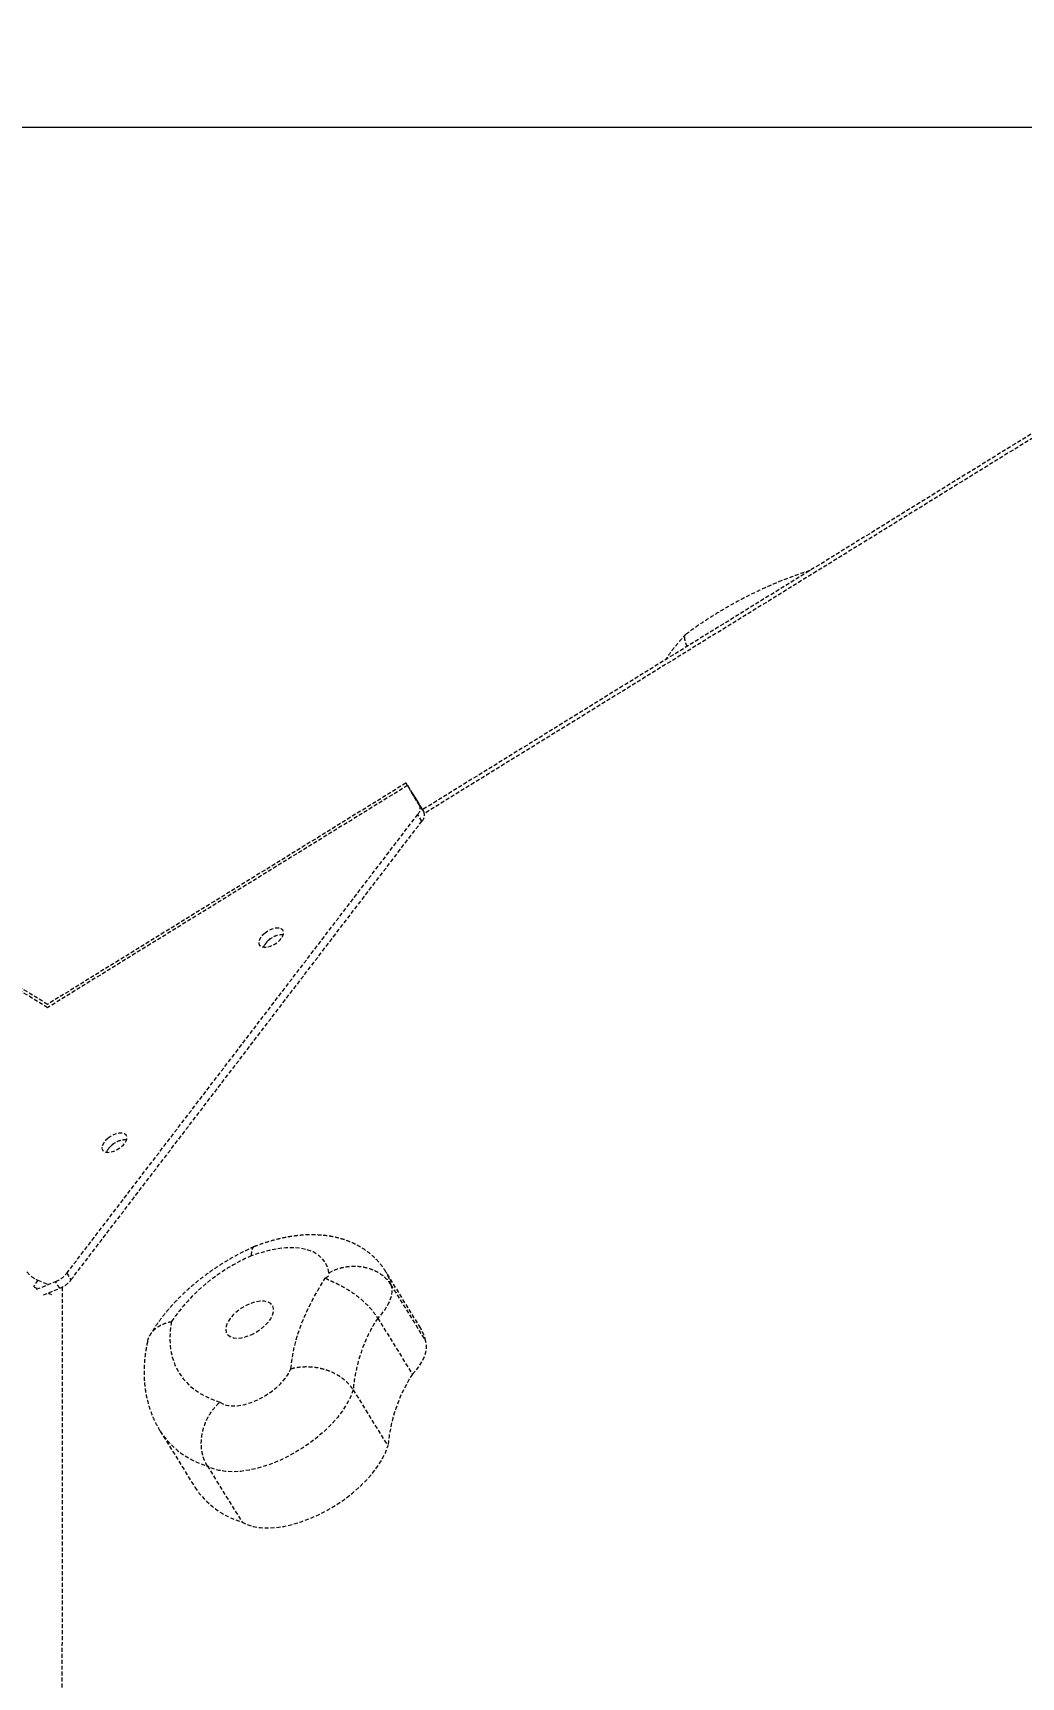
# Model space of a CAD drawing. Header units: millimetres. Extents: x -3960 to 3430, y -2884 to 2225.
# Drawn here: x 729 to 1047, y 231 to 760 of the extents above; entities that cross this region are included whole.
import ezdxf

# ---------------------------------------------------------------- set-up
doc = ezdxf.new("R2010")
doc.units = ezdxf.units.MM
doc.linetypes.add('HIDDEN', pattern=[1.905, 1.27, -0.635])
for name, color, linetype in [('DIKOM_ОБЪЕКТ', 7, 'Continuous'), ('DIKOM_РАЗМЕР_ЗОНА', 7, 'Continuous'), ('DIKOM_РАЗМЕР_ОБЪЕКТА', 7, 'Continuous')]:
    doc.layers.add(name, color=color, linetype=linetype)
doc.styles.add('style1', font='arialbd.ttf', dxfattribs={"width": 0.8})
doc.dimstyles.new('1-50', dxfattribs={"dimtxt": 300, "dimasz": 200, "dimexe": 100, "dimexo": 0, "dimgap": 100, "dimtad": 1, "dimtxsty": 'style1', "dimcen": 200, "dimclrd": 7, "dimclre": 7, "dimclrt": 7, "dimadec": 1, "dimazin": 2, "dimtfac": 1, "dimtmove": 0, "dimatfit": 2, "dimfxl": 0, "dimlwd": 25, "dimlwe": 18, "dimarcsym": 0})

# ---------------------------------------------------------------- blocks, each defined once
blk = doc.blocks.new('*D2')
at = {"layer": 'Defpoints', "color": 0, "transparency": 16777216}
for p in [(1188.61, 729.83), (-1925.03, -767.19), (1470.26, -767.19)]:
    blk.add_point(p, dxfattribs=at)
at = {"layer": 'DIKOM_РАЗМЕР_ОБЪЕКТА', "color": 7, "lineweight": 18, "transparency": 16777216}
for p, q in [((1188.61, 729.83), (-2025.03, 729.83)), ((1470.26, -767.19), (-2025.03, -767.19))]:
    blk.add_line(p, q, dxfattribs=at)
at = {"layer": 'DIKOM_РАЗМЕР_ОБЪЕКТА', "color": 7, "lineweight": 25, "transparency": 16777216}
blk.add_line((-1925.03, 529.83), (-1925.03, -567.19), dxfattribs=at)
at = {"layer": 'DIKOM_РАЗМЕР_ОБЪЕКТА', "color": 7, "transparency": 16777216}
for points in [[(-1958.36, 529.83), (-1891.69, 529.83), (-1925.03, 729.83)], [(-1958.36, -567.19), (-1891.69, -567.19), (-1925.03, -767.19)]]:
    blk.add_solid(points, dxfattribs=at)
at = {"layer": 'DIKOM_РАЗМЕР_ОБЪЕКТА', "color": 7, "transparency": 16777216, "insert": (-2178.2, -18.68), "char_height": 300, "attachment_point": 5, "rotation": 90, "style": 'style1'}
blk.add_mtext('{\\fArial|b0|i0|c204|p34;1500}', dxfattribs=at)
blk = doc.blocks.new('*D3')
at = {"layer": 'Defpoints', "color": 0, "transparency": 16777216}
for p in [(1049.1, 2224.81), (-3510.19, -2267.17), (1391.3, -2267.17)]:
    blk.add_point(p, dxfattribs=at)
at = {"layer": 'DIKOM_РАЗМЕР_ЗОНА', "color": 7, "lineweight": 18, "transparency": 16777216}
for p, q in [((1049.1, 2224.81), (-3610.19, 2224.81)), ((1391.3, -2267.17), (-3610.19, -2267.17))]:
    blk.add_line(p, q, dxfattribs=at)
at = {"layer": 'DIKOM_РАЗМЕР_ЗОНА', "color": 7, "lineweight": 25, "transparency": 16777216}
blk.add_line((-3510.19, 2024.81), (-3510.19, -2067.17), dxfattribs=at)
at = {"layer": 'DIKOM_РАЗМЕР_ЗОНА', "color": 7, "transparency": 16777216}
for points in [[(-3543.52, 2024.81), (-3476.86, 2024.81), (-3510.19, 2224.81)], [(-3543.52, -2067.17), (-3476.86, -2067.17), (-3510.19, -2267.17)]]:
    blk.add_solid(points, dxfattribs=at)
at = {"layer": 'DIKOM_РАЗМЕР_ЗОНА', "color": 7, "transparency": 16777216, "insert": (-3763.36, -99.6), "char_height": 300, "attachment_point": 5, "rotation": 90, "style": 'style1'}
blk.add_mtext('{\\fArial|b0|i0|c204|p34;4500}', dxfattribs=at)

msp = doc.modelspace()

# ---------------------------------------------------------------- linework, layer by layer
at = {"layer": 'DIKOM_ОБЪЕКТ', "color": 7, "linetype": 'HIDDEN', "lineweight": 15}
for p, q in [((1059.70336, 636.98737), (854.12191, 510.01768)), ((1060.47012, 635.88109), (854.76737, 508.83648)), ((733.40418, 446.26167), (617.56383, 517.90601)), ((733.40071, 447.31766), (618.03525, 518.66836)), ((848.82313, 518.59895), (733.40071, 447.31766)), ((849.2938, 517.83642), (733.40421, 446.2666)), ((849.2938, 517.83642), (853.25473, 511.42153)), ((849.2938, 517.83642), (850.63479, 515.66517)), ((849.29423, 517.8364), (850.63495, 515.66513)), ((853.25664, 511.42138), (849.29423, 517.8364)), ((850.63479, 515.66517), (854.59569, 509.25034)), ((854.12292, 510.0183), (850.63495, 515.66513)), ((739.62643, 360.72354), (852.61842, 508.52914)), ((853.95941, 506.3579), (852.61842, 508.52914)), ((853.25473, 511.42153), (854.59569, 509.25034)), ((854.12303, 510.01837), (853.25664, 511.42138)), ((740.96739, 358.55235), (853.95941, 506.3579)), ((739.62643, 360.72354), (740.96739, 358.55235)), ((853.50558, 343.13718), (842.33075, 361.23077)), ((730.25577, 358.53286), (728.91724, 356.36866)), ((729.08069, 356.29117), (730.00929, 355.89427)), ((729.89192, 355.57819), (736.00758, 358.0498)), ((730.25577, 358.53286), (733.36374, 357.20437)), ((732.07877, 353.74882), (737.34856, 355.87855)), ((737.34856, 355.87855), (736.00758, 358.0498)), ((738.11489, 356.2317), (738.07225, 216.35464)), ((843.96609, 357.02326), (855.14091, 338.92967)), ((733.59483, 354.3615), (734.66963, 353.9021)), ((839.71286, 346.28313), (850.88769, 328.18954)), ((831.82632, 323.1644), (843.00115, 305.07081)), ((769.69353, 309.88421), (780.86836, 291.79062)), ((784.85826, 298.66557), (796.03308, 280.57199))]:
    msp.add_line(p, q, dxfattribs=at)
at = {"layer": 'DIKOM_ОБЪЕКТ', "color": 7, "linetype": 'HIDDEN', "lineweight": 15, "flags": 128}
for points in [[(849.2938, 517.83642), (849.09078, 518.16513), (848.94302, 518.40461), (848.85316, 518.5501), (848.82313, 518.59895), (848.85329, 518.55012), (848.94318, 518.40457), (849.09108, 518.16511), (849.29423, 517.8364)], [(850.63479, 515.66517), (850.53328, 515.82953), (850.45933, 515.94926), (850.41452, 516.02205), (850.39945, 516.04644), (850.41452, 516.02205), (850.45946, 515.94927), (850.53341, 515.82954), (850.63495, 515.66513)], [(803.47807, 470.32649), (802.56937, 469.50059), (801.89404, 468.61945), (801.50689, 467.75446), (801.43921, 466.97566), (801.69655, 466.34619), (802.258, 465.91693), (803.07806, 465.72278), (804.09037, 465.77949), (805.21284, 466.08231), (806.35461, 466.60681), (807.42312, 467.31052), (808.33182, 468.13642), (809.00705, 469.0175), (809.3942, 469.88249), (809.46185, 470.66134), (809.20461, 471.29088), (808.64319, 471.72008), (807.82314, 471.91423), (806.81079, 471.85757), (805.68836, 471.5547), (804.54658, 471.0302), (803.47807, 470.32649)], [(752.98473, 404.27578), (752.076, 403.44993), (751.4007, 402.56874), (751.01355, 401.70374), (750.94587, 400.92495), (751.20321, 400.29547), (751.76466, 399.86622), (752.58472, 399.67206), (753.59703, 399.72878), (754.7195, 400.0316), (755.86124, 400.55615), (756.92975, 401.25986), (757.83848, 402.08571), (758.51371, 402.96679), (758.90083, 403.83183), (758.96851, 404.61063), (758.71127, 405.24016), (758.14985, 405.66937), (757.32969, 405.86346), (756.31745, 405.80686), (755.19499, 405.50404), (754.05324, 404.97949), (752.98473, 404.27578)], [(824.03384, 360.87715), (823.62634, 362.59594), (822.90078, 364.14436), (821.86632, 365.50305), (820.5359, 366.65492), (818.92634, 367.58563), (817.05767, 368.28345), (814.95338, 368.73957), (812.63982, 368.94832), (810.14617, 368.90714), (807.50355, 368.61646), (804.74514, 368.07996), (801.90546, 367.30434), (799.02024, 366.29939)], [(822.86433, 359.22036), (823.18781, 359.36698), (823.494, 359.56134), (823.76164, 359.78997), (823.9724, 360.0372), (824.11182, 360.28605), (824.17021, 360.51932), (824.14361, 360.72097), (824.03384, 360.87715)], [(811.77412, 329.95732), (812.16585, 333.36391), (812.849, 336.86739), (813.82116, 340.45557), (815.07898, 344.11593), (816.61804, 347.83566), (818.43308, 351.60177), (820.5175, 355.40107), (822.86433, 359.22036)], [(843.96609, 357.02326), (844.24295, 355.91573), (844.28044, 354.69826), (844.07783, 353.39064), (843.6384, 352.01432), (842.96947, 350.59195), (842.082, 349.14684), (840.99051, 347.70266), (839.71286, 346.28313)], [(798.94428, 340.88412), (800.48709, 341.66583), (801.94991, 342.61609), (803.27279, 343.69582), (804.4017, 344.86095), (805.29031, 346.06375), (805.90234, 347.25496), (806.21258, 348.38581), (806.20844, 349.41), (805.89014, 350.28562), (805.2706, 350.97681), (804.37527, 351.45528), (803.24075, 351.70147), (801.91343, 351.70514), (800.44778, 351.46638), (798.90381, 350.99486), (797.34457, 350.30984), (795.83401, 349.43939), (794.4339, 348.41914), (793.20177, 347.29092), (792.18775, 346.10084), (791.43361, 344.89766), (790.97013, 343.73066), (790.81618, 342.64758), (790.97825, 341.69277), (791.44961, 340.9053), (792.211, 340.31748), (793.23118, 339.95332), (794.46845, 339.82776), (795.87204, 339.94581), (797.38472, 340.30286), (798.94428, 340.88412)], [(773.31591, 345.15065), (772.89461, 342.08029), (772.79754, 339.12855), (773.02508, 336.31116), (773.5761, 333.64334), (774.44759, 331.13925), (775.63494, 328.81251), (777.13167, 326.67539), (778.9299, 324.73953), (781.01993, 323.01521), (783.39043, 321.51167), (786.02895, 320.23707), (788.92102, 319.19802)], [(850.88769, 328.18954), (852.16534, 329.60907), (853.25683, 331.05325), (854.1443, 332.49836), (854.81323, 333.92073), (855.25265, 335.29705), (855.45527, 336.60467), (855.41777, 337.82214), (855.14091, 338.92967)], [(788.92102, 319.19802), (790.08287, 318.53962), (791.51202, 318.13058), (793.16923, 317.98206), (795.00929, 318.09827), (796.9816, 318.47586), (799.03234, 319.10463), (801.10523, 319.96727), (803.14362, 321.04028), (805.09163, 322.29411), (806.89588, 323.69448), (808.50703, 325.20312), (809.88094, 326.77872), (810.98004, 328.378), (811.77412, 329.95732)], [(831.82632, 323.1644), (831.02143, 321.02139), (829.91483, 318.82626), (828.52013, 316.606), (826.85453, 314.3881), (824.93853, 312.19973), (822.79574, 310.068), (820.45266, 308.01917), (817.93814, 306.07848), (815.28317, 304.2699), (812.52045, 302.61559), (809.68418, 301.13619), (806.80916, 299.84974), (803.93091, 298.77224), (801.08502, 297.91684), (798.30651, 297.29424), (795.62951, 296.91199), (793.08714, 296.77479), (790.71079, 296.88444), (788.52974, 297.23956), (786.57086, 297.8357), (784.85826, 298.66557)], [(796.03308, 280.57199), (797.74569, 279.74211), (799.70457, 279.14597), (801.88561, 278.79085), (804.26197, 278.6812), (806.80434, 278.8184), (809.48134, 279.20065), (812.25982, 279.8233), (815.10574, 280.67865), (817.98395, 281.7562), (820.85897, 283.04265), (823.69525, 284.52206), (826.45799, 286.17631), (829.11296, 287.98489), (831.62749, 289.92559), (833.97056, 291.97441), (836.11336, 294.10614), (838.02936, 296.29451), (839.69496, 298.51241), (841.08965, 300.73267), (842.19625, 302.9278), (843.00115, 305.07081)]]:
    msp.add_lwpolyline(points, dxfattribs=at)
at = {"layer": 'DIKOM_ОБЪЕКТ', "color": 7, "linetype": 'HIDDEN', "lineweight": 15}
for centre, radius, start, end in [((850.75533, 510.4552), 2.6797, 314.0479742, 21.1378127), ((852.09623, 508.28396), 2.67977, 314.0491868, 21.1382052), ((809.11617, 462.89705), 6.83875, 88.0589086, 155.4203337), ((808.03293, 463.62074), 5.55794, 125.3274831, 157.3306854), ((808.98394, 463.45313), 6.28141, 86.7033291, 131.5328084), ((758.6306, 396.84401), 6.84115, 88.1240874, 155.415566), ((758.49, 397.40387), 6.27992, 86.6979978, 131.5375186), ((757.52579, 397.58387), 5.53866, 125.2938252, 157.6327635), ((822.56128, 311.49244), 59.64882, 113.2448102, 145.6481862), ((733.66497, 366.65491), 8.80854, 218.7185902, 247.2299475), ((732.73979, 366.25857), 8.83529, 291.7067298, 321.2099643), ((831.63996, 354.65401), 12.55176, 10.8803383, 31.6003471), ((734.08087, 364.08702), 8.83498, 291.7069347, 321.2112721), ((882.30863, 318.84781), 50.66652, 147.2149932, 175.112697), ((842.81477, 336.56042), 12.55178, 10.8803437, 31.5989682), ((893.48292, 300.7544), 50.66597, 147.2148399, 175.1128503), ((792.12273, 324.34418), 26.68639, 212.8174409, 254.2038046), ((803.7748, 306.89554), 27.43836, 213.4015734, 253.6114657)]:
    msp.add_arc(centre, radius, start, end, dxfattribs=at)
for points, knots in [([(978.85985, 587.0574), (978.77407, 587.0323), (977.14902, 586.55681), (973.97171, 585.43277), (969.35035, 583.67974), (964.75529, 581.70983), (960.20349, 579.56254), (955.70891, 577.23764), (951.28497, 574.74719), (946.94962, 572.09561), (942.86694, 569.41277), (940.29208, 567.5544), (939.08305, 566.68179)], [0, 0, 0, 0, 0.006281307, 0.118997096, 0.231354569, 0.343412973, 0.45522768, 0.566863652, 0.678383868, 0.789847523, 0.901322336, 1, 1, 1, 1]), ([(938.94584, 566.55732), (938.72675, 566.32855), (937.6118, 565.16432), (935.75043, 562.98314), (933.78314, 560.47993), (932.76257, 558.90961), (932.41246, 558.37091)], [0, 0, 0, 0, 0.087927207, 0.447465302, 0.810450412, 1, 1, 1, 1]), ([(939.32607, 562.64084), (939.31268, 562.6687), (939.04759, 563.22037), (938.76931, 564.12657), (938.54426, 565.27373), (938.60274, 566.10259), (938.85415, 566.40363), (938.96658, 566.53826)], [0, 0, 0, 0, 0.013645874, 0.270195122, 0.534129461, 0.791663621, 1, 1, 1, 1]), ([(842.31207, 361.21881), (842.23943, 361.34992), (841.73189, 362.26599), (840.53096, 363.80207), (838.72956, 365.77925), (836.69827, 367.51764), (834.48692, 369.03241), (832.09806, 370.31577), (829.54068, 371.36768), (826.8158, 372.18355), (823.92388, 372.75742), (820.86836, 373.07979), (817.66216, 373.14125), (814.33101, 372.93466), (810.91381, 372.46101), (807.45386, 371.73132), (803.99143, 370.75582), (801.49566, 369.89775), (800.16263, 369.37249), (799.96897, 369.29618)], [0, 0, 0, 0, 0.009822822, 0.068632689, 0.12702253, 0.185371712, 0.244114483, 0.303703979, 0.364601944, 0.427259134, 0.492046837, 0.559161098, 0.628494471, 0.699591297, 0.771740586, 0.844125912, 0.916215142, 0.987827745, 1, 1, 1, 1]), ([(799.93262, 369.27814), (799.43713, 369.05717), (797.7482, 368.30396), (794.9034, 366.87479), (791.44049, 364.93749), (788.07335, 362.83005), (784.81716, 360.56826), (781.68823, 358.16013), (778.7027, 355.61456), (775.87627, 352.93863), (773.22593, 350.13832), (770.7668, 347.21914), (768.52949, 344.18331), (767.1277, 342.0202), (766.47396, 340.87258), (766.4268, 340.78979)], [0, 0, 0, 0, 0.035699111, 0.121684781, 0.207453119, 0.293148353, 0.378917617, 0.46486673, 0.551163607, 0.637963773, 0.72542846, 0.813706697, 0.902894236, 0.992994682, 1, 1, 1, 1]), ([(799.97588, 369.27796), (799.95077, 369.27583), (799.71213, 369.25554), (799.40758, 368.84165), (799.06416, 367.94711), (799.0027, 366.95746), (799.01984, 366.31464), (799.02024, 366.29939)], [0, 0, 0, 0, 0.033767413, 0.320962596, 0.616469327, 0.990899438, 1, 1, 1, 1]), ([(824.03384, 360.87715), (824.04522, 360.88391), (825.01296, 361.45847), (826.83524, 362.22834), (829.56391, 362.86786), (832.05924, 363.06981), (834.54044, 362.90033), (836.89236, 362.36945), (839.09284, 361.48625), (841.03062, 360.28773), (842.7199, 358.80458), (843.54675, 357.62267), (843.96609, 357.02326)], [0, 0, 0, 0, 0.001684275, 0.143231865, 0.248865365, 0.357559442, 0.463119476, 0.571736035, 0.677273121, 0.785867368, 0.891403258, 1, 1, 1, 1]), ([(822.86433, 359.22036), (822.86803, 359.21739), (823.1465, 358.99358), (823.89938, 358.61808), (825.35127, 357.96638), (827.14115, 357.12152), (829.17013, 356.02412), (831.24988, 354.72324), (833.26635, 353.2624), (835.19714, 351.63903), (836.9396, 349.91937), (838.50059, 348.11001), (839.30493, 346.89788), (839.71286, 346.28313)], [0, 0, 0, 0, 0.001078436, 0.081255415, 0.164375665, 0.268223768, 0.375110874, 0.478071121, 0.583956205, 0.686486867, 0.791959433, 0.894488856, 1, 1, 1, 1]), ([(765.65283, 338.72374), (765.66766, 338.83869), (765.75698, 339.53128), (766.31543, 340.69422), (767.32263, 342.13826), (768.73311, 343.36395), (770.66126, 344.45484), (772.2994, 344.95713), (773.30442, 345.14847), (773.31591, 345.15065)], [0, 0, 0, 0, 0.034870544, 0.21009508, 0.390310224, 0.567229975, 0.749143576, 0.997131519, 1, 1, 1, 1]), ([(765.63009, 338.7279), (765.51663, 338.21324), (765.12076, 336.41749), (764.68583, 333.35523), (764.44532, 329.58195), (764.54768, 325.91046), (764.9746, 322.36923), (765.71485, 318.97397), (766.76142, 315.74256), (768.06279, 312.69249), (769.16008, 310.8078), (769.69889, 309.88234)], [0, 0, 0, 0, 0.051364338, 0.17921942, 0.3050733, 0.427921156, 0.547695759, 0.664596116, 0.779022505, 0.891490759, 1, 1, 1, 1]), ([(811.77412, 329.95732), (811.78827, 329.96133), (812.79388, 330.24612), (814.64339, 330.59071), (817.40477, 330.68155), (819.91217, 330.44889), (822.40133, 329.9001), (824.75607, 329.05751), (826.95763, 327.92678), (828.89489, 326.55427), (830.58291, 324.9619), (831.40792, 323.76926), (831.82632, 323.1644)], [0, 0, 0, 0, 0.00204248, 0.145145995, 0.250937014, 0.35975732, 0.46508186, 0.57343196, 0.678554007, 0.78670818, 0.891828134, 1, 1, 1, 1]), ([(784.85826, 298.66557), (784.51586, 299.29164), (783.82112, 300.56197), (783.19263, 302.75053), (782.88761, 305.09768), (782.94738, 307.5198), (783.36518, 309.98517), (784.12533, 312.383), (785.22161, 314.68745), (786.75904, 317.02487), (788.09228, 318.46479), (788.90882, 319.18723), (788.92102, 319.19802)], [0, 0, 0, 0, 0.105384543, 0.213830307, 0.319215499, 0.427650455, 0.533136302, 0.641668642, 0.74742177, 0.856225977, 0.99785167, 1, 1, 1, 1])]:
    msp.add_open_spline(points, degree=3, knots=knots, dxfattribs=at)

# ---------------------------------------------------------------- dimensions: what is measured, and where the dimension line sits
at = {"layer": 'DIKOM_РАЗМЕР_ЗОНА'}
dim = msp.add_linear_dim(base=(-3510.18905, -2267.17138), p1=(1049.09735, 2224.81299), p2=(1391.2989, -2267.17138), angle=90, text='{\\fArial|b0|i0|c204|p34;4500}', dimstyle='1-50', dxfattribs=at)
dim.commit()
dim.dimension.update_dxf_attribs({"geometry": '*D3', "text_midpoint": (-3510.18905, -99.59524), "dimtype": 160})
at = {"layer": 'DIKOM_РАЗМЕР_ОБЪЕКТА'}
dim = msp.add_linear_dim(base=(-1925.02807, -767.1931), p1=(1188.60911, 729.83344), p2=(1470.26477, -767.1931), angle=90, text='{\\fArial|b0|i0|c204|p34;1500}', dimstyle='1-50', dxfattribs=at)
dim.commit()
dim.dimension.update_dxf_attribs({"geometry": '*D2', "text_midpoint": (-1925.02807, -18.67983), "dimtype": 160})

doc.saveas('drawing.dxf')
